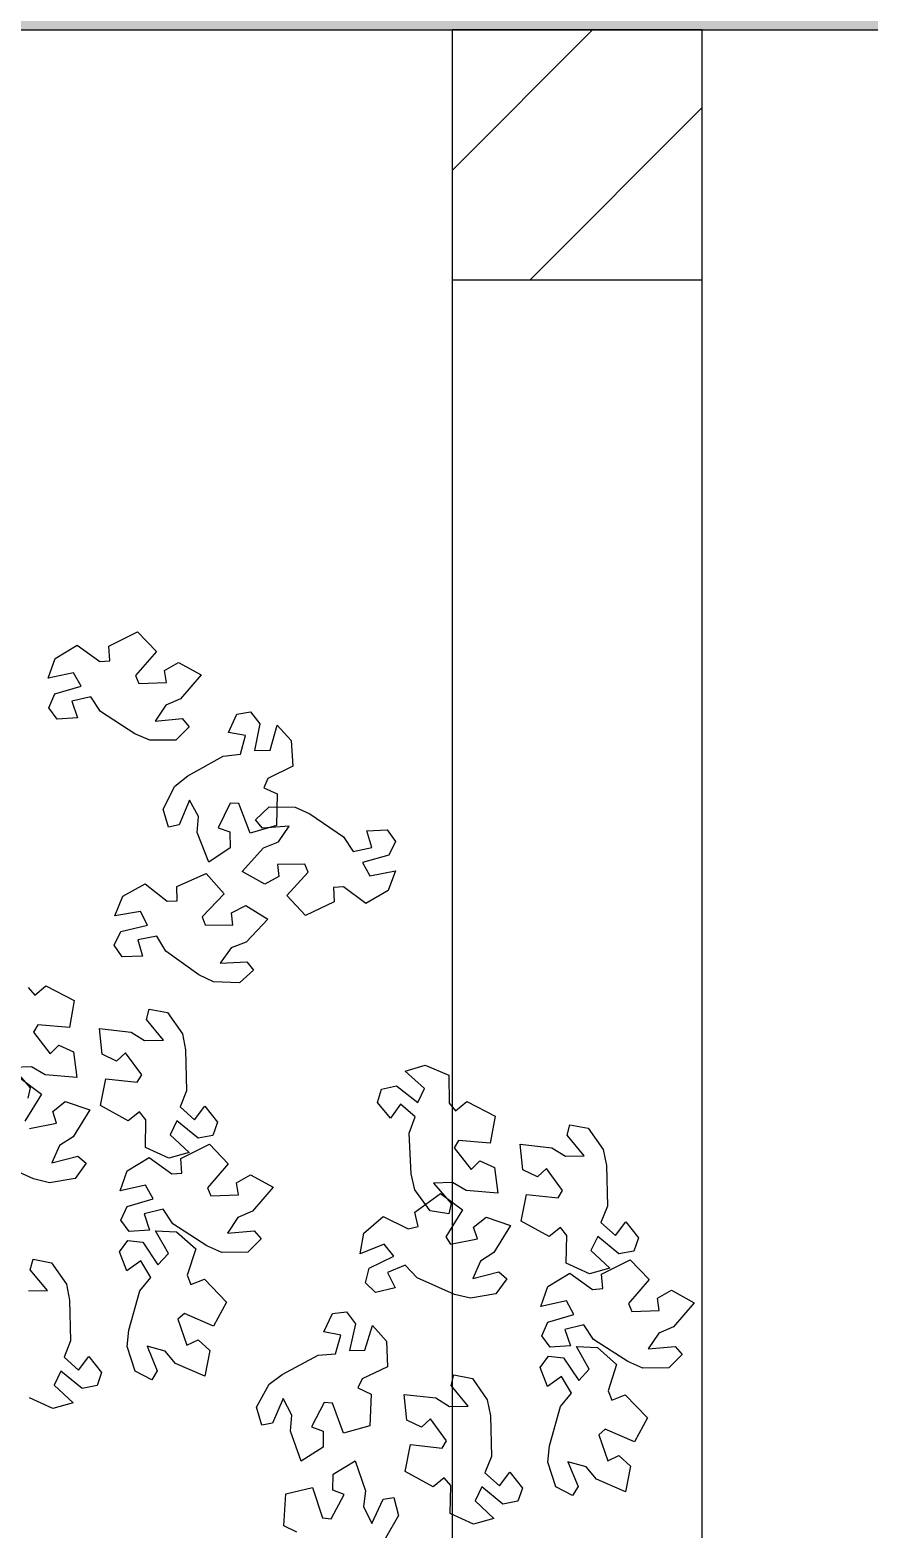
# Model space of a CAD drawing. Header units: centimetres. Extents: x -3096 to 17897, y -3131 to 15798.
# Drawn here: x -1996.4 to -1895.7, y 3859.8 to 4039.6 of the extents above; entities that cross this region are included whole.
import ezdxf

# ---------------------------------------------------------------- set-up
doc = ezdxf.new("R2010")
doc.units = ezdxf.units.CM
doc.layers.add('alberi', color=74, linetype='Continuous')

msp = doc.modelspace()

# ---------------------------------------------------------------- hatches: boundary and pattern name
at = {"transparency": 33554508}
h = msp.add_hatch(dxfattribs=at)
h.set_pattern_fill('GOST_WOOD', color=256, scale=2.9)
h.set_pattern_definition([(90, (-5100.13, -478.695), (17.4, -1e-15), [29, -5.8]), (90, (-5094.33, -484.495), (17.4, -1e-15), [17.4, -4.35, 8.7, -4.35]), (90, (-5088.53, -493.195), (17.4, -1e-15), [29, -5.8])])
h.paths.add_polyline_path([(-3095.71, 4099.61), (-3095.71, 4039.61), (-2657.82, 4039.61), (-2657.82, 4099.61)])
h.paths.add_polyline_path([(-2657.82, 4099.61), (-2657.82, 4039.61), (-2245.71, 4039.61), (-2195.71, 4039.61), (-2095.71, 4039.61), (-1945.71, 4039.61), (-1865.71, 4039.61), (-1865.71, 4099.61)])
h.paths.add_polyline_path([(-1615.62, 4039.61), (-1615.62, 4099.61), (-1765.71, 4099.61), (-1765.71, 4039.61)])
h.paths.add_polyline_path([(-1095.71, 4039.61), (-1095.71, 4099.61), (-1615.62, 4099.61), (-1615.62, 4039.61)])
h = msp.add_hatch(dxfattribs=at)
h.set_pattern_fill('ANSI31', color=256, scale=5)
h.set_pattern_definition([(45, (-5100.13, -478.695), (-11.22532, 11.22532), [])])
h.paths.add_polyline_path([(-1915.71, 4039.61), (-1945.71, 4039.61), (-1945.71, 4009.61), (-1915.71, 4009.61)])

# ---------------------------------------------------------------- linework, layer by layer
for p, q in [((-3095.71, 4039.61), (-1095.71, 4039.61)), ((-2095.71, 4039.61), (-1945.71, 4039.61)), ((-1945.71, 4039.61), (-1945.71, 3664.61)), ((-1915.71, 4039.61), (-1945.71, 4039.61)), ((-1915.71, 3634.61), (-1915.71, 4039.61)), ((-1915.71, 4009.61), (-1945.71, 4009.61))]:
    msp.add_line(p, q)
at = {"layer": 'alberi'}
for points in [[(-1978.87, 3954.45), (-1981.99, 3954.43), (-1983.79, 3955.21), (-1987.88, 3957.88), (-1989.04, 3959.62), (-1991.31, 3959.09), (-1990.66, 3957.13), (-1993.09, 3956.97), (-1994.1, 3958.32), (-1993.36, 3959.98), (-1993.36, 3959.98), (-1990.22, 3960.9), (-1991.13, 3962.51), (-1994.18, 3961.85), (-1993.34, 3964.23), (-1990.7, 3965.82), (-1987.98, 3963.88), (-1986.76, 3963.96), (-1986.89, 3965.7), (-1986.89, 3965.7), (-1983.47, 3967.41), (-1981.19, 3965.05), (-1983.69, 3962.18), (-1983.28, 3961.24), (-1979.99, 3961.33), (-1980.21, 3962.8), (-1978.54, 3963.75), (-1975.81, 3962.26), (-1978.31, 3959.38), (-1980.06, 3958.62), (-1981.32, 3956.73), (-1978.11, 3957.02), (-1977.27, 3956.04)], [(-1980.39, 3946.14), (-1978.96, 3948.91), (-1977.43, 3950.14), (-1973.16, 3952.52), (-1971.08, 3952.74), (-1970.5, 3955), (-1972.53, 3955.34), (-1971.55, 3957.56), (-1969.89, 3957.82), (-1968.76, 3956.4), (-1968.76, 3956.4), (-1969.41, 3953.19), (-1967.56, 3953.25), (-1966.72, 3956.25), (-1965.01, 3954.4), (-1964.82, 3951.32), (-1967.81, 3949.82), (-1968.3, 3948.71), (-1966.71, 3948.01), (-1966.71, 3948.01), (-1966.78, 3944.19), (-1969.93, 3943.27), (-1971.31, 3946.82), (-1972.33, 3946.89), (-1973.78, 3943.93), (-1972.38, 3943.45), (-1972.32, 3941.53), (-1974.91, 3939.8), (-1976.29, 3943.35), (-1976.15, 3945.26), (-1977.23, 3947.25), (-1978.47, 3944.28), (-1979.73, 3943.99)], [(-1967.68, 3946.44), (-1964.56, 3946.4), (-1962.77, 3945.58), (-1958.73, 3942.84), (-1957.6, 3941.08), (-1955.33, 3941.57), (-1955.93, 3943.54), (-1953.5, 3943.66), (-1952.52, 3942.29), (-1953.29, 3940.64), (-1953.29, 3940.64), (-1956.45, 3939.78), (-1955.57, 3938.15), (-1952.51, 3938.75), (-1953.39, 3936.39), (-1956.06, 3934.85), (-1958.74, 3936.84), (-1959.96, 3936.78), (-1959.86, 3935.04), (-1959.86, 3935.04), (-1963.32, 3933.4), (-1965.55, 3935.79), (-1963, 3938.62), (-1963.39, 3939.57), (-1966.68, 3939.54), (-1966.49, 3938.07), (-1968.18, 3937.15), (-1970.88, 3938.69), (-1968.33, 3941.51), (-1966.56, 3942.25), (-1965.27, 3944.11), (-1968.48, 3943.89), (-1969.31, 3944.88)], [(-1971.2, 3925.32), (-1974.32, 3925.43), (-1976.08, 3926.29), (-1980.06, 3929.14), (-1981.14, 3930.93), (-1983.43, 3930.49), (-1982.87, 3928.51), (-1985.3, 3928.45), (-1986.25, 3929.84), (-1985.44, 3931.47), (-1985.44, 3931.47), (-1982.27, 3932.25), (-1983.1, 3933.9), (-1986.18, 3933.38), (-1985.23, 3935.71), (-1982.53, 3937.19), (-1979.89, 3935.14), (-1978.68, 3935.16), (-1978.73, 3936.9), (-1978.73, 3936.9), (-1975.23, 3938.46), (-1973.07, 3936.01), (-1975.69, 3933.25), (-1975.32, 3932.29), (-1972.02, 3932.24), (-1972.18, 3933.72), (-1970.47, 3934.59), (-1967.81, 3932.98), (-1970.43, 3930.22), (-1972.21, 3929.54), (-1973.55, 3927.7), (-1970.33, 3927.85), (-1969.54, 3926.84)], [(-1979.85, 3921.76), (-1978.07, 3919.21), (-1977.69, 3917.28), (-1977.57, 3912.39), (-1978.34, 3910.45), (-1976.61, 3908.89), (-1975.37, 3910.53), (-1973.85, 3908.62), (-1974.4, 3907.03), (-1976.18, 3906.7), (-1976.18, 3906.7), (-1978.72, 3908.76), (-1979.53, 3907.09), (-1977.26, 3904.96), (-1979.7, 3904.3), (-1982.51, 3905.57), (-1982.45, 3908.91), (-1983.21, 3909.86), (-1984.56, 3908.78), (-1984.56, 3908.78), (-1987.91, 3910.62), (-1987.26, 3913.83), (-1983.48, 3913.41), (-1982.94, 3914.28), (-1984.88, 3916.94), (-1985.96, 3915.92), (-1987.69, 3916.76), (-1988.01, 3919.85), (-1984.23, 3919.42), (-1982.61, 3918.41), (-1980.34, 3918.45), (-1982.39, 3920.93), (-1982.07, 3922.18)], [(-1948.35, 3897.98), (-1950.2, 3900.5), (-1950.63, 3902.41), (-1950.87, 3907.29), (-1950.15, 3909.25), (-1951.91, 3910.77), (-1953.12, 3909.1), (-1954.68, 3910.97), (-1954.17, 3912.58), (-1952.4, 3912.96), (-1952.4, 3912.96), (-1949.81, 3910.96), (-1949.04, 3912.64), (-1951.36, 3914.72), (-1948.94, 3915.44), (-1946.1, 3914.24), (-1946.08, 3910.89), (-1945.3, 3909.96), (-1943.97, 3911.08), (-1943.97, 3911.08), (-1940.57, 3909.32), (-1941.14, 3906.09), (-1944.94, 3906.42), (-1945.46, 3905.54), (-1943.44, 3902.93), (-1942.39, 3903.98), (-1940.64, 3903.18), (-1940.24, 3900.09), (-1944.03, 3900.43), (-1945.68, 3901.4), (-1947.95, 3901.31), (-1945.83, 3898.88), (-1946.13, 3897.62)], [(-1929.38, 3907.89), (-1927.59, 3905.34), (-1927.21, 3903.41), (-1927.09, 3898.53), (-1927.86, 3896.58), (-1926.13, 3895.02), (-1924.89, 3896.66), (-1923.38, 3894.75), (-1923.92, 3893.16), (-1925.7, 3892.83), (-1925.7, 3892.83), (-1928.24, 3894.89), (-1929.06, 3893.22), (-1926.79, 3891.09), (-1929.22, 3890.43), (-1932.03, 3891.7), (-1931.97, 3895.04), (-1932.73, 3895.99), (-1934.08, 3894.91), (-1934.08, 3894.91), (-1937.44, 3896.76), (-1936.79, 3899.96), (-1933, 3899.54), (-1932.46, 3900.41), (-1934.41, 3903.07), (-1935.49, 3902.05), (-1937.22, 3902.89), (-1937.54, 3905.98), (-1933.76, 3905.55), (-1932.13, 3904.54), (-1929.86, 3904.58), (-1931.92, 3907.06), (-1931.59, 3908.31)], [(-1970.21, 3893.02), (-1973.33, 3892.99), (-1975.13, 3893.77), (-1979.23, 3896.43), (-1980.39, 3898.17), (-1982.66, 3897.63), (-1982.01, 3895.67), (-1984.44, 3895.5), (-1985.44, 3896.85), (-1984.71, 3898.51), (-1984.71, 3898.51), (-1981.57, 3899.44), (-1982.49, 3901.05), (-1985.53, 3900.39), (-1984.7, 3902.77), (-1982.06, 3904.37), (-1979.34, 3902.43), (-1978.12, 3902.51), (-1978.26, 3904.25), (-1978.26, 3904.25), (-1974.83, 3905.97), (-1972.56, 3903.61), (-1975.05, 3900.73), (-1974.64, 3899.8), (-1971.34, 3899.9), (-1971.57, 3901.36), (-1969.9, 3902.32), (-1967.17, 3900.83), (-1969.66, 3897.95), (-1971.41, 3897.19), (-1972.66, 3895.29), (-1969.46, 3895.59), (-1968.61, 3894.61)], [(-1940.46, 3888.01), (-1943.53, 3887.49), (-1945.43, 3887.96), (-1949.91, 3889.94), (-1951.33, 3891.46), (-1953.48, 3890.57), (-1952.53, 3888.74), (-1954.9, 3888.19), (-1956.11, 3889.36), (-1955.65, 3891.11), (-1955.65, 3891.11), (-1952.71, 3892.53), (-1953.86, 3893.98), (-1956.76, 3892.83), (-1956.32, 3895.31), (-1953.97, 3897.32), (-1950.97, 3895.84), (-1949.79, 3896.12), (-1950.2, 3897.81), (-1950.2, 3897.81), (-1947.1, 3900.05), (-1944.47, 3898.1), (-1946.47, 3894.85), (-1945.91, 3893.99), (-1942.68, 3894.62), (-1943.14, 3896.03), (-1941.64, 3897.24), (-1938.7, 3896.21), (-1940.71, 3892.97), (-1942.31, 3891.93), (-1943.25, 3889.86), (-1940.13, 3890.67), (-1939.14, 3889.84)], [(-1983.75, 3878.75), (-1984.71, 3881.72), (-1984.5, 3883.66), (-1983.18, 3888.37), (-1981.87, 3890), (-1983.06, 3892), (-1984.73, 3890.8), (-1985.62, 3893.07), (-1984.63, 3894.43), (-1982.83, 3894.23), (-1982.83, 3894.23), (-1981.01, 3891.51), (-1979.75, 3892.86), (-1981.29, 3895.57), (-1978.77, 3895.48), (-1976.45, 3893.44), (-1977.49, 3890.27), (-1977.05, 3889.13), (-1975.43, 3889.78), (-1975.43, 3889.78), (-1972.77, 3887.02), (-1974.34, 3884.15), (-1977.83, 3885.66), (-1978.6, 3884.99), (-1977.52, 3881.88), (-1976.19, 3882.53), (-1974.78, 3881.22), (-1975.39, 3878.17), (-1978.88, 3879.69), (-1980.13, 3881.14), (-1982.31, 3881.77), (-1981.08, 3878.79), (-1981.75, 3877.7)], [(-1919.73, 3879.15), (-1922.85, 3879.12), (-1924.65, 3879.9), (-1928.75, 3882.56), (-1929.91, 3884.3), (-1932.18, 3883.76), (-1931.53, 3881.8), (-1933.96, 3881.63), (-1934.97, 3882.98), (-1934.23, 3884.64), (-1934.23, 3884.64), (-1931.1, 3885.57), (-1932.01, 3887.18), (-1935.06, 3886.52), (-1934.22, 3888.9), (-1931.58, 3890.5), (-1928.86, 3888.56), (-1927.65, 3888.65), (-1927.78, 3890.38), (-1927.78, 3890.38), (-1924.36, 3892.1), (-1922.08, 3889.75), (-1924.57, 3886.86), (-1924.16, 3885.93), (-1920.87, 3886.03), (-1921.09, 3887.49), (-1919.42, 3888.45), (-1916.69, 3886.96), (-1919.18, 3884.08), (-1920.93, 3883.32), (-1922.19, 3881.42), (-1918.98, 3881.72), (-1918.14, 3880.74)], [(-1969.16, 3874.44), (-1967.66, 3877.18), (-1966.11, 3878.37), (-1961.79, 3880.66), (-1959.71, 3880.83), (-1959.08, 3883.07), (-1961.1, 3883.46), (-1960.07, 3885.66), (-1958.4, 3885.89), (-1957.3, 3884.44), (-1957.3, 3884.44), (-1958.02, 3881.25), (-1956.17, 3881.26), (-1955.26, 3884.24), (-1953.59, 3882.36), (-1953.48, 3879.27), (-1956.49, 3877.84), (-1957.01, 3876.74), (-1955.43, 3876.01), (-1955.43, 3876.01), (-1955.59, 3872.18), (-1958.76, 3871.33), (-1960.06, 3874.91), (-1961.08, 3875.01), (-1962.59, 3872.08), (-1961.2, 3871.57), (-1961.18, 3869.65), (-1963.81, 3867.98), (-1965.11, 3871.56), (-1964.93, 3873.46), (-1965.98, 3875.48), (-1967.28, 3872.53), (-1968.54, 3872.27)], [(-1933.27, 3864.88), (-1934.23, 3867.85), (-1934.02, 3869.8), (-1932.7, 3874.5), (-1931.4, 3876.13), (-1932.59, 3878.13), (-1934.26, 3876.93), (-1935.15, 3879.2), (-1934.16, 3880.56), (-1932.36, 3880.36), (-1932.36, 3880.36), (-1930.53, 3877.64), (-1929.27, 3878.99), (-1930.81, 3881.7), (-1928.29, 3881.61), (-1925.98, 3879.57), (-1927.01, 3876.4), (-1926.57, 3875.26), (-1924.96, 3875.91), (-1924.96, 3875.91), (-1922.29, 3873.15), (-1923.86, 3870.28), (-1927.35, 3871.8), (-1928.13, 3871.12), (-1927.05, 3868.01), (-1925.71, 3868.66), (-1924.31, 3867.35), (-1924.91, 3864.3), (-1928.4, 3865.82), (-1929.65, 3867.27), (-1931.83, 3867.9), (-1930.6, 3864.92), (-1931.28, 3863.83)], [(-1943.29, 3877.88), (-1941.51, 3875.32), (-1941.13, 3873.4), (-1941.01, 3868.51), (-1941.78, 3866.57), (-1940.05, 3865.01), (-1938.81, 3866.65), (-1937.29, 3864.74), (-1937.84, 3863.15), (-1939.62, 3862.81), (-1939.62, 3862.81), (-1942.16, 3864.88), (-1942.97, 3863.21), (-1940.7, 3861.07), (-1943.14, 3860.42), (-1945.95, 3861.69), (-1945.89, 3865.03), (-1946.65, 3865.98), (-1948, 3864.89), (-1948, 3864.89), (-1951.35, 3866.74), (-1950.7, 3869.95), (-1946.92, 3869.53), (-1946.38, 3870.4), (-1948.32, 3873.05), (-1949.4, 3872.04), (-1951.13, 3872.88), (-1951.45, 3875.97), (-1947.67, 3875.54), (-1946.05, 3874.53), (-1943.78, 3874.57), (-1945.83, 3877.05), (-1945.51, 3878.3)]]:
    msp.add_lwpolyline(points, close=True, dxfattribs=at)
for points in [[(-1996.55, 3924.76), (-1995.77, 3923.83), (-1994.45, 3924.95), (-1994.45, 3924.95), (-1991.05, 3923.19), (-1991.62, 3919.96), (-1995.41, 3920.29), (-1995.93, 3919.41), (-1993.92, 3916.8), (-1992.87, 3917.84), (-1991.12, 3917.05), (-1990.72, 3913.96), (-1994.51, 3914.3), (-1996.16, 3915.27), (-1998.43, 3915.18), (-1996.31, 3912.75), (-1996.61, 3911.49)], [(-1997.57, 3913.92), (-1994.95, 3911.96), (-1996.95, 3908.72)], [(-1996.39, 3907.86), (-1993.16, 3908.49), (-1993.61, 3909.9), (-1992.12, 3911.11), (-1989.18, 3910.08), (-1991.18, 3906.84), (-1992.79, 3905.8), (-1993.72, 3903.73), (-1990.6, 3904.54), (-1989.61, 3903.71), (-1990.93, 3901.88), (-1994.01, 3901.36), (-1995.91, 3901.83), (-2000.38, 3903.81)], [(-1996.53, 3888.4), (-1994.26, 3888.44), (-1996.31, 3890.92), (-1995.98, 3892.17), (-1993.77, 3891.75), (-1991.98, 3889.19), (-1991.61, 3887.27), (-1991.48, 3882.38), (-1992.26, 3880.44), (-1990.53, 3878.88), (-1989.29, 3880.52), (-1987.77, 3878.61), (-1988.31, 3877.02), (-1990.1, 3876.68), (-1990.1, 3876.68), (-1992.64, 3878.75), (-1993.45, 3877.08), (-1991.18, 3874.94), (-1993.61, 3874.29), (-1996.42, 3875.56)], [(-1964.35, 3859.44), (-1965.91, 3860.2), (-1965.91, 3860.2), (-1965.65, 3864.03), (-1962.47, 3864.79), (-1961.25, 3861.18), (-1960.23, 3861.06), (-1958.65, 3863.95), (-1960.03, 3864.5), (-1960, 3866.42), (-1957.33, 3868.02), (-1956.12, 3864.41), (-1956.35, 3862.52), (-1955.35, 3860.47), (-1953.98, 3863.39), (-1952.71, 3863.62), (-1952.15, 3861.43), (-1953.71, 3858.73)]]:
    msp.add_lwpolyline(points, dxfattribs=at)

doc.saveas('drawing.dxf')
